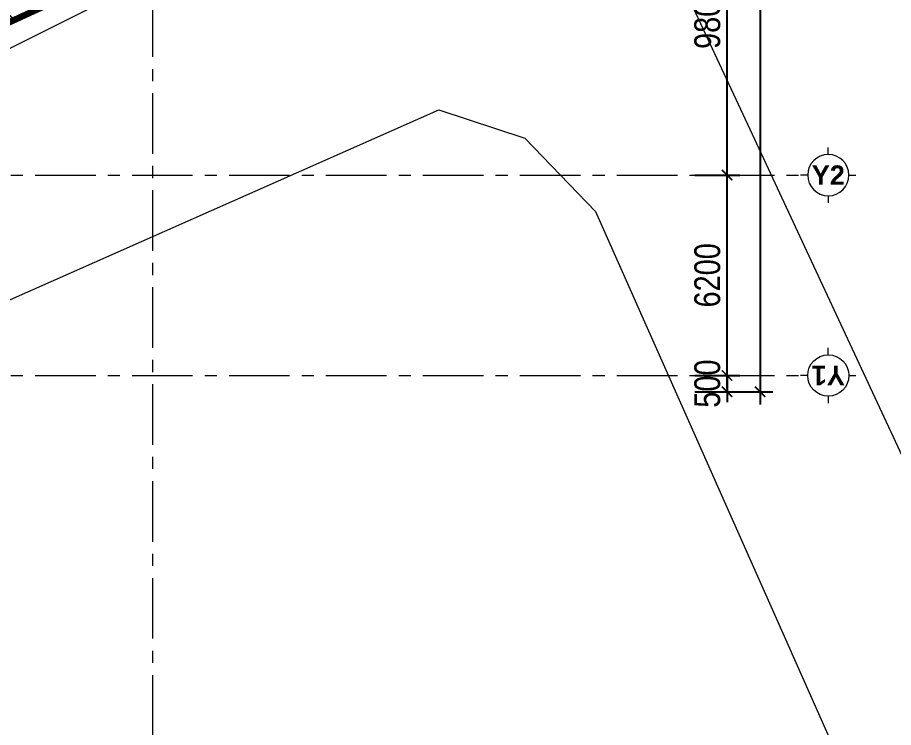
# Model space of a CAD drawing. Header units: millimetres. Extents: x -346728 to 1320345, y -537202 to -385966.
# Drawn here: x 231316 to 258419, y -495832 to -473865 of the extents above; entities that cross this region are included whole.
import ezdxf
from ezdxf.enums import TextEntityAlignment as Align
from ezdxf.xclip import XClip

# ---------------------------------------------------------------- set-up
doc = ezdxf.new("R2010")
doc.units = ezdxf.units.MM
doc.header["$LTSCALE"] = 100
doc.header["$XCLIPFRAME"] = 2
doc.linetypes.add('X1326_GLB$0$CENTER', pattern=[2, 1.25, -0.25, 0.25, -0.25])
for name, color, linetype, lineweight in [('L.DUONG', 234, 'Continuous', 15), ('LINE', 7, 'Continuous', 13), ('X1326_GLB$0$A-tim', 8, 'X1326_GLB$0$CENTER', 9), ('X1326_GLB$0$Xref-Plan Grid$0$A-kich thuoc', 251, 'Continuous', 13), ('X1326_GLB$0$Xref-Plan Grid$0$A-ky hieu', 7, 'Continuous', 13)]:
    doc.layers.add(name, color=color, linetype=linetype, lineweight=lineweight)
doc.styles.add('TOAN - FONT ARIAL', font='Arial_1.ttf', dxfattribs={"width": 0.8})
doc.styles.add('X1326_GLB$0$Xref-Plan Grid$0$BRG-Chu Hoa', font='Arialbd_1.ttf')
doc.linetypes.add('FENCELINE2', pattern='A,0.25,-0.1,[132,ltypeshp.shx,S=0.1,R=0,X=-0.1,Y=0],-0.1,1', length=1.45)
doc.dimstyles.new('X1326_GLB$0$200', dxfattribs={"dimscale": 400, "dimtxt": 2, "dimasz": 0.8, "dimexe": 1, "dimexo": 1, "dimgap": 0.5, "dimtad": 1, "dimdec": 0, "dimzin": 0, "dimdsep": 46, "dimtxsty": 'TOAN - FONT ARIAL', "dimblk": 'ARCHTICK', "dimcen": 0.8, "dimdle": 1, "dimclrd": 7, "dimclre": 7, "dimclrt": 7, "dimadec": 0, "dimazin": 0, "dimtfac": 1, "dimtdec": 0, "dimtix": 1, "dimtmove": 2, "dimatfit": 3, "dimfxl": 1, "dimtolj": 1, "dimtzin": 0, "dimarcsym": 0})

# ---------------------------------------------------------------- blocks, each defined once
blk = doc.blocks.new('_ArchTick')
at = {"color": 0, "linetype": 'ByBlock', "const_width": 0.15}
blk.add_lwpolyline([(-0.5, -0.5), (0.5, 0.5)], dxfattribs=at)
blk = doc.blocks.new('*D670')
at = {"layer": 'DEFPOINTS', "color": 0, "transparency": 16777216}
for p in [(251869, -478742, 0), (253270, -478742), (251869, -484942, 0)]:
    blk.add_point(p, dxfattribs=at)
at = {"layer": 'X1326_GLB$0$Xref-Plan Grid$0$A-kich thuoc', "color": 7, "lineweight": -2, "transparency": 16777216}
for p, q in [((253270, -485342), (253270, -478342)), ((252269, -478742), (253670, -478742)), ((252269, -484942), (253670, -484942))]:
    blk.add_line(p, q, dxfattribs=at)
at = {"layer": 'X1326_GLB$0$Xref-Plan Grid$0$A-kich thuoc', "color": 7, "lineweight": -2, "transparency": 16777216, "xscale": 320, "yscale": 320, "zscale": 320}
for p, rotation in [((253270, -478742), 90), ((253270, -484942), 270)]:
    blk.add_blockref('_ArchTick', p, dxfattribs=dict(at, rotation=rotation))
at = {"layer": 'X1326_GLB$0$Xref-Plan Grid$0$A-kich thuoc', "color": 7, "transparency": 16777216, "insert": (252662, -481842), "char_height": 800, "attachment_point": 5, "rotation": 90, "style": 'TOAN - FONT ARIAL'}
blk.add_mtext('\\A1;6200', dxfattribs=at)
blk = doc.blocks.new('*D677')
at = {"layer": 'DEFPOINTS', "color": 0, "transparency": 16777216}
for p in [(251869, -416142, 0), (251869, -485442, 0), (254291, -485442)]:
    blk.add_point(p, dxfattribs=at)
at = {"layer": 'X1326_GLB$0$Xref-Plan Grid$0$A-kich thuoc', "color": 7, "lineweight": -2, "transparency": 16777216}
for p, q in [((254291, -415742), (254291, -485842)), ((252269, -416142), (254691, -416142)), ((252269, -485442), (254691, -485442))]:
    blk.add_line(p, q, dxfattribs=at)
at = {"layer": 'X1326_GLB$0$Xref-Plan Grid$0$A-kich thuoc', "color": 7, "lineweight": -2, "transparency": 16777216, "xscale": 320, "yscale": 320, "zscale": 320}
for p, rotation in [((254291, -416142), 90), ((254291, -485442), 270)]:
    blk.add_blockref('_ArchTick', p, dxfattribs=dict(at, rotation=rotation))
at = {"layer": 'X1326_GLB$0$Xref-Plan Grid$0$A-kich thuoc', "color": 7, "transparency": 16777216, "insert": (253682, -450792), "char_height": 800, "attachment_point": 5, "rotation": 90, "style": 'TOAN - FONT ARIAL'}
blk.add_mtext('\\A1;69300', dxfattribs=at)
blk = doc.blocks.new('*D682')
at = {"layer": 'DEFPOINTS', "color": 0, "transparency": 16777216}
for p in [(251869, -484942), (251869, -485442), (253270, -485442)]:
    blk.add_point(p, dxfattribs=at)
at = {"layer": 'X1326_GLB$0$Xref-Plan Grid$0$A-kich thuoc', "color": 7, "lineweight": -2, "transparency": 16777216}
for p, q in [((253270, -484942), (253270, -484622)), ((252269, -484942), (253670, -484942)), ((253270, -484942), (253270, -485442)), ((252269, -485442), (253670, -485442)), ((253270, -485442), (253270, -485762))]:
    blk.add_line(p, q, dxfattribs=at)
at = {"layer": 'X1326_GLB$0$Xref-Plan Grid$0$A-kich thuoc', "color": 7, "lineweight": -2, "transparency": 16777216, "xscale": 320, "yscale": 320, "zscale": 320}
for p, rotation in [((253270, -484942), 270), ((253270, -485442), 90)]:
    blk.add_blockref('_ArchTick', p, dxfattribs=dict(at, rotation=rotation))
at = {"layer": 'X1326_GLB$0$Xref-Plan Grid$0$A-kich thuoc', "color": 7, "transparency": 16777216, "insert": (252662, -485192), "char_height": 800, "attachment_point": 5, "rotation": 90, "style": 'TOAN - FONT ARIAL'}
blk.add_mtext('\\A1;500', dxfattribs=at)
blk = doc.blocks.new('*U262')
for p, q in [((0, 3.19), (0, 4.28)), ((-3.19, 0), (-4.28, 0)), ((3.19, 0), (4.28, 0)), ((0, -3.19), (0, -4.28))]:
    blk.add_line(p, q)
blk.add_circle((0, 0), 3.19)
at = {"color": 7, "style": 'X1326_GLB$0$Xref-Plan Grid$0$BRG-Chu Hoa'}
blk.add_attdef('1', text='', height=3, dxfattribs=at).set_placement((0, 0), align=Align.MIDDLE_CENTER)
blk = doc.blocks.new('*D446')
at = {"layer": 'DEFPOINTS', "color": 0, "transparency": 16777216}
for p in [(251869, -468942, 0), (253270, -468942), (251869, -478742, 0)]:
    blk.add_point(p, dxfattribs=at)
at = {"layer": 'X1326_GLB$0$Xref-Plan Grid$0$A-kich thuoc', "color": 7, "lineweight": -2, "transparency": 16777216}
for p, q in [((253270, -479142), (253270, -468542)), ((252269, -468942), (253670, -468942)), ((252269, -478742), (253670, -478742))]:
    blk.add_line(p, q, dxfattribs=at)
at = {"layer": 'X1326_GLB$0$Xref-Plan Grid$0$A-kich thuoc', "color": 7, "lineweight": -2, "transparency": 16777216, "xscale": 320, "yscale": 320, "zscale": 320}
for p, rotation in [((253270, -468942), 90), ((253270, -478742), 270)]:
    blk.add_blockref('_ArchTick', p, dxfattribs=dict(at, rotation=rotation))
at = {"layer": 'X1326_GLB$0$Xref-Plan Grid$0$A-kich thuoc', "color": 7, "transparency": 16777216, "insert": (252662, -473842), "char_height": 800, "attachment_point": 5, "rotation": 90, "style": 'TOAN - FONT ARIAL'}
blk.add_mtext('\\A1;9800', dxfattribs=at)
blk = doc.blocks.new('*U282')
for p, q in [((0, 3.19), (0, 4.28)), ((-3.19, 0), (-4.28, 0)), ((3.19, 0), (4.28, 0)), ((0, -3.19), (0, -4.28))]:
    blk.add_line(p, q)
blk.add_circle((0, 0), 3.19)
at = {"color": 7, "style": 'X1326_GLB$0$Xref-Plan Grid$0$BRG-Chu Hoa'}
blk.add_attdef('1', text='', height=3, dxfattribs=at).set_placement((0, 0), align=Align.MIDDLE_CENTER)
blk = doc.blocks.new('LVL-KHUNGTEN')
blk.add_lwpolyline([(61072.9, 41092.8), (119123.5, 41092.8), (119123.5, 61.9), (61072.9, 61.9)], close=True)
blk = doc.blocks.new('mb duong hh')
at = {"layer": 'LINE', "color": 252, "lineweight": 9}
blk.add_line((99444, 10165), (91766, 26650), dxfattribs=at)
for points in [[(46995, 21406), (48214, 19209), (55528, 22490), (79633, 34556), (82900, 40330), (83008, 48620), (83152, 58204), (83577, 88420), (83093, 88629)], [(91766, 26650), (88563, 33528), (88520, 37453), (88659, 41909), (89445, 45063), (90338, 47206), (94208, 48936), (115248, 49660)], [(39889, -16768), (33281, -1600), (32900, -141), (33614, 3694), (34777, 5679), (36123, 6884), (82139, 27252), (84799, 26382), (86984, 24113), (94252, 7748)]]:
    blk.add_lwpolyline(points, dxfattribs=at)
blk = doc.blocks.new('MB HANG RAO TAM')
h = blk.add_hatch()
h.set_pattern_fill('ANSI37', color=8, scale=7000, style=0)
h.set_pattern_definition([(45, (527887.4, 631399.9), (-618.7184, 618.7184), []), (135, (527887.4, 631399.9), (-618.7184, -618.7184), [])])
h.paths.add_polyline_path([(89794, 74797), (94796, 69797), (94804, 22611), (90246, 15544), (52523, -1634), (34324, -9922), (14325, -19029), (8025, -16417), (-19267, 56832), (-5688, 74797), (41806, 74797), (65797, 74797)], flags=16)
h.paths.add_polyline_path([(-17293, 40146), (-15160, 40938), (-12777, 34516), (-15127, 33730), (-10493, 20001), (4784, -19373), (12548, -21453), (91490, 14752), (95488, 20874), (95620, 46027), (95770, 74597), (91825, 78101), (52350, 76926), (14008, 75822), (-9259, 75871), (-23844, 71027), (-24251, 60760)])
at = {"layer": 'L.DUONG', "color": 94, "linetype": 'FENCELINE2', "ltscale": 25, "const_width": 200, "elevation": 7850}
blk.add_lwpolyline([(13898, 75822), (14369, 75824), (20809, 75968), (32497, 76335), (48850, 76822), (75776, 77623), (91825, 78101), (95770, 74597), (95712, 63657), (95684, 58344), (95610, 44235), (95553, 33268), (95488, 20874), (91490, 14752), (75806, 7559), (49624, -4449), (26632, -14994), (12548, -21453), (4784, -19373), (0, -7161), (-6626, 9890)], dxfattribs=at)

msp = doc.modelspace()

# ---------------------------------------------------------------- linework, layer by layer
at = {"layer": 'X1326_GLB$0$A-tim', "ltscale": 15}
for p, q in [((235488.6, -398208.6, -1404.9), (235488.6, -512162.7, -1404.9)), ((120859.5, -478741.8, -1404.9), (255546, -478741.8, -1404.9)), ((120859.5, -484941.8, -1404.9), (255546, -484941.8, -1404.9))]:
    msp.add_line(p, q, dxfattribs=at)

# ---------------------------------------------------------------- block references
at = {"extrusion": (0.00597, -2.28885e-18, 0.999982), "xscale": 3.385207865094198, "yscale": 3.385207865094198, "zscale": 3.385207865094198}
msp.add_blockref('LVL-KHUNGTEN', (-107243.5, -525073.6, -287.1), dxfattribs=at)
ref = msp.add_blockref('mb duong hh', (162214.1, -503978, 0))
XClip(ref).set_block_clipping_path([(-58962.6888090824, -15358.4345334051), (108047.3313388755, 114603.0144500207)])
at = {"layer": 'X1326_GLB$0$Xref-Plan Grid$0$A-ky hieu'}
ref = msp.add_blockref('*U282', (256402.8, -478741.8, -1404.9), dxfattribs=dict(at, xscale=-200, yscale=200, zscale=200, rotation=180))
ref.add_attrib('1', 'Y2', dxfattribs={"layer": '0', "color": 7, "height": 600, "style": 'X1326_GLB$0$Xref-Plan Grid$0$BRG-Chu Hoa'}).set_placement((256402.8, -478741.8, -1404.9), align=Align.MIDDLE_CENTER)
at = {"layer": 'X1326_GLB$0$Xref-Plan Grid$0$A-ky hieu', "xscale": 200, "yscale": 200, "zscale": 200, "rotation": 180}
msp.add_blockref('*U262', (256402.8, -484941.8, -1404.9), dxfattribs=at).add_auto_attribs({'1': 'Y1'})

# ---------------------------------------------------------------- dimensions: what is measured, and where the dimension line sits
at = {"layer": 'X1326_GLB$0$Xref-Plan Grid$0$A-kich thuoc'}
for base, p1, p2, picture, middle in [((254290.5, -485441.8, -1404.9), (251868.6, -416141.6, -1404.9), (251868.6, -485441.8, -1404.9), '*D677', (253681.8, -450791.7, -1404.9)), ((253270.4, -468941.8, -1404.9), (251868.6, -478741.8, -1404.9), (251868.6, -468941.8, -1404.9), '*D446', (252661.9, -473841.8, -1404.9)), ((253270.4, -478741.8, -1404.9), (251868.6, -484941.8, -1404.9), (251868.6, -478741.8, -1404.9), '*D670', (252661.9, -481841.8, -1404.9)), ((253270.4, -485441.8, -1404.9), (251868.6, -484941.8, -1404.9), (251868.6, -485441.8, -1404.9), '*D682', (252661.9, -485191.8, -1404.9))]:
    dim = msp.add_linear_dim(base=base, p1=p1, p2=p2, angle=90, dimstyle='X1326_GLB$0$200', dxfattribs=at)
    dim.commit()
    dim.dimension.update_dxf_attribs({"geometry": picture, "text_midpoint": middle})

# ---------------------------------------------------------------- next in the draw order: block references
msp.add_blockref('MB HANG RAO TAM', (147888.6, -484948.9, 0))

doc.saveas('drawing.dxf')
